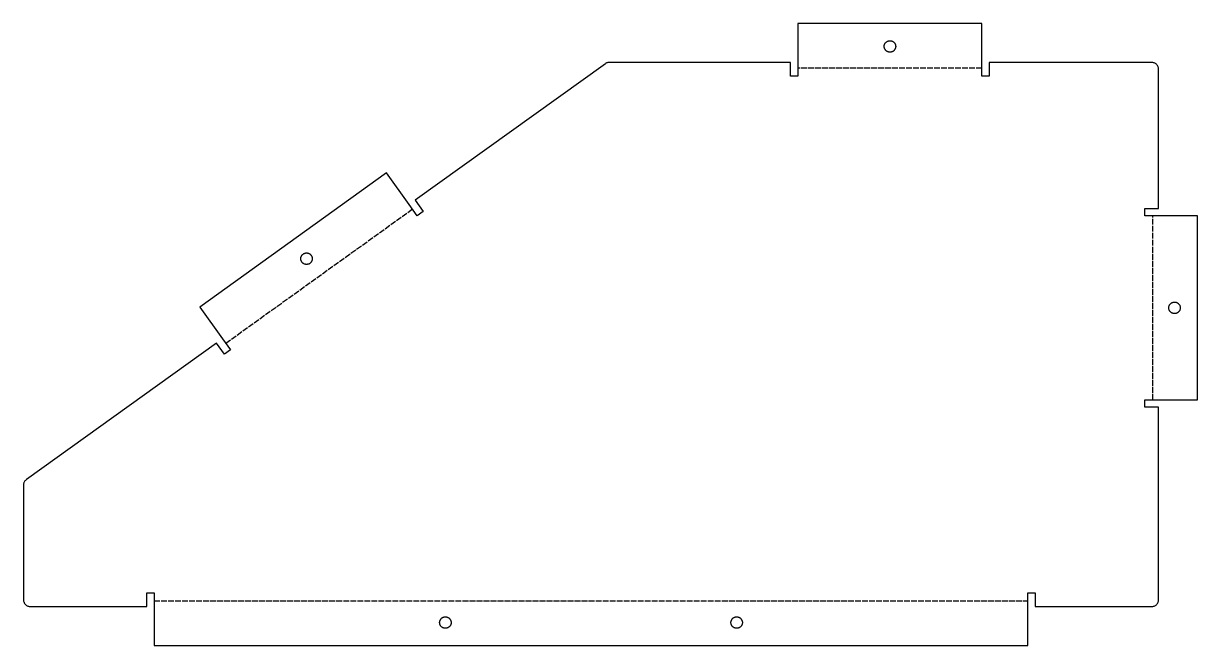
# Model space of a CAD drawing. Header units: millimetres. Extents: x 0 to 255, y 0 to 135.
import ezdxf

# ---------------------------------------------------------------- set-up
doc = ezdxf.new("R2010")
doc.units = ezdxf.units.MM
doc.linetypes.add('DASHED', pattern=[1.524, 1.27, -0.254])

msp = doc.modelspace()

# ---------------------------------------------------------------- linework, layer by layer
at = {"linetype": 'DASHED'}
for p, q in [((208.3998, 125.6104), (168.3998, 125.6104)), ((84.6113, 94.9121), (44.0105, 65.7303)), ((245.5365, 53.4737), (245.5365, 93.4737)), ((28.3998, 9.7369), (218.3998, 9.7369))]:
    msp.add_line(p, q, dxfattribs=at)
for points in [[(218.3998, 8.4637), (218.3998, 8.4737), (218.3998, 11.4709), (220, 11.4709), (220, 8.4737), (245.2996, 8.4737), (245.4466, 8.481), (245.5922, 8.5026), (245.735, 8.5383), (245.8736, 8.5879), (246.0067, 8.6509), (246.133, 8.7265), (246.2512, 8.8142), (246.3603, 8.9131), (246.4591, 9.0222), (246.5468, 9.1404), (246.6225, 9.2666), (246.6854, 9.3997), (246.735, 9.5383), (246.7708, 9.6811), (246.7924, 9.8267), (246.7996, 9.9737), (246.7996, 51.8735), (243.8024, 51.8735), (243.8024, 53.4737), (246.7996, 53.4737), (246.8096, 53.4737), (255.2733, 53.4737), (255.2733, 93.4737), (246.8096, 93.4737), (246.7996, 93.4737), (243.8024, 93.4737), (243.8024, 95.0739), (246.7996, 95.0739), (246.7996, 125.3735), (246.7924, 125.5206), (246.7708, 125.6662), (246.735, 125.809), (246.6854, 125.9476), (246.6225, 126.0806), (246.5468, 126.2069), (246.4591, 126.3251), (246.3603, 126.4342), (246.2512, 126.5331), (246.133, 126.6207), (246.0067, 126.6964), (245.8736, 126.7594), (245.735, 126.809), (245.5922, 126.8447), (245.4466, 126.8663), (245.2996, 126.8735), (210, 126.8735), (210, 123.8763), (208.3998, 123.8763), (208.3998, 126.8735), (208.3998, 126.8835), (208.3998, 135.3473), (168.3998, 135.3473), (168.3998, 126.8835), (168.3998, 126.8735), (168.3998, 123.8763), (166.7996, 123.8763), (166.7996, 126.8735), (127.3984, 126.8735), (127.2428, 126.8655), (127.089, 126.8413), (126.9385, 126.8013), (126.7929, 126.7459), (126.6539, 126.6758), (126.5229, 126.5916), (85.1735, 96.8717), (86.9228, 94.4379), (85.6234, 93.504), (83.8683, 95.9459), (83.8683, 95.9459), (78.9285, 102.8186), (38.3278, 73.6368), (43.2733, 66.7559), (45.0226, 64.3222), (43.7232, 63.3882), (41.9739, 65.822), (0.6245, 36.1021), (0.5132, 36.0138), (0.4108, 35.9154), (0.3181, 35.8077), (0.236, 35.6917), (0.1652, 35.5685), (0.1065, 35.4391), (0.0602, 35.3048), (0.0269, 35.1667), (0.0067, 35.026), (0, 34.8841), (0, 9.9737), (0.0072, 9.8267), (0.0288, 9.6811), (0.0646, 9.5383), (0.1142, 9.3997), (0.1771, 9.2666), (0.2528, 9.1404), (0.3405, 9.0222), (0.4393, 8.9131), (0.5484, 8.8142), (0.6666, 8.7265), (0.7929, 8.6509), (0.926, 8.5879), (1.0646, 8.5383), (1.2074, 8.5026), (1.353, 8.481), (1.5, 8.4737), (26.7996, 8.4737), (26.7996, 11.4709), (28.3998, 11.4709), (28.3998, 8.4737), (28.3998, 8.4637), (28.3998, 0), (218.3998, 0)], [(187.1605, 130.1841), (187.1525, 130.2655), (187.1498, 130.3473), (187.1525, 130.429), (187.1605, 130.5104), (187.1738, 130.5912), (187.1924, 130.6708), (187.2161, 130.7491), (187.245, 130.8256), (187.2787, 130.9002), (187.3173, 130.9723), (187.3605, 131.0418), (187.4081, 131.1082), (187.46, 131.1715), (187.5159, 131.2312), (187.5756, 131.2871), (187.6388, 131.339), (187.7053, 131.3866), (187.7748, 131.4298), (187.8469, 131.4684), (187.9214, 131.5021), (187.998, 131.531), (188.0763, 131.5547), (188.1559, 131.5733), (188.2366, 131.5866), (188.318, 131.5946), (188.3998, 131.5973), (188.4816, 131.5946), (188.563, 131.5866), (188.6437, 131.5733), (188.7233, 131.5547), (188.8016, 131.531), (188.8782, 131.5021), (188.9527, 131.4684), (189.0248, 131.4298), (189.0943, 131.3866), (189.1608, 131.339), (189.224, 131.2871), (189.2837, 131.2312), (189.3396, 131.1715), (189.3915, 131.1082), (189.4391, 131.0418), (189.4823, 130.9723), (189.5209, 130.9002), (189.5546, 130.8256), (189.5835, 130.7491), (189.6072, 130.6708), (189.6258, 130.5912), (189.6391, 130.5104), (189.6471, 130.429), (189.6498, 130.3473), (189.6471, 130.2655), (189.6391, 130.1841), (189.6258, 130.1034), (189.6072, 130.0238), (189.5835, 129.9455), (189.5546, 129.8689), (189.5209, 129.7944), (189.4823, 129.7223), (189.4391, 129.6528), (189.3915, 129.5863), (189.3396, 129.5231), (189.2837, 129.4634), (189.224, 129.4075), (189.1608, 129.3556), (189.0943, 129.308), (189.0248, 129.2648), (188.9527, 129.2262), (188.8782, 129.1924), (188.8016, 129.1636), (188.7233, 129.1399), (188.6437, 129.1213), (188.563, 129.108), (188.4816, 129.1), (188.3998, 129.0973), (188.318, 129.1), (188.2366, 129.108), (188.1559, 129.1213), (188.0763, 129.1399), (187.998, 129.1636), (187.9214, 129.1924), (187.8469, 129.2262), (187.7748, 129.2648), (187.7053, 129.308), (187.6388, 129.3556), (187.5756, 129.4075), (187.5159, 129.4634), (187.46, 129.5231), (187.4081, 129.5863), (187.3605, 129.6528), (187.3173, 129.7223), (187.2787, 129.7944), (187.245, 129.8689), (187.2161, 129.9455), (187.1924, 130.0238), (187.1738, 130.1034)], [(60.3203, 83.9237), (60.307, 84.0044), (60.299, 84.0858), (60.2963, 84.1676), (60.299, 84.2493), (60.307, 84.3307), (60.3203, 84.4114), (60.3389, 84.4911), (60.3627, 84.5694), (60.3915, 84.6459), (60.4252, 84.7204), (60.4638, 84.7926), (60.507, 84.862), (60.5546, 84.9285), (60.6065, 84.9918), (60.6624, 85.0515), (60.7221, 85.1074), (60.7854, 85.1593), (60.8519, 85.2069), (60.9213, 85.2501), (60.9935, 85.2887), (61.068, 85.3224), (61.1445, 85.3512), (61.2228, 85.375), (61.3025, 85.3936), (61.3832, 85.4069), (61.4646, 85.4149), (61.5463, 85.4176), (61.6281, 85.4149), (61.7095, 85.4069), (61.7902, 85.3936), (61.8698, 85.375), (61.9481, 85.3512), (62.0247, 85.3224), (62.0992, 85.2887), (62.1713, 85.2501), (62.2408, 85.2069), (62.3073, 85.1593), (62.3705, 85.1074), (62.4302, 85.0515), (62.4861, 84.9918), (62.538, 84.9285), (62.5857, 84.862), (62.6289, 84.7926), (62.6674, 84.7204), (62.7012, 84.6459), (62.73, 84.5694), (62.7537, 84.4911), (62.7723, 84.4114), (62.7856, 84.3307), (62.7936, 84.2493), (62.7963, 84.1676), (62.7936, 84.0858), (62.7856, 84.0044), (62.7723, 83.9237), (62.7537, 83.8441), (62.73, 83.7658), (62.7012, 83.6892), (62.6674, 83.6147), (62.6289, 83.5426), (62.5857, 83.4731), (62.538, 83.4066), (62.4861, 83.3434), (62.4302, 83.2837), (62.3705, 83.2278), (62.3073, 83.1759), (62.2408, 83.1282), (62.1713, 83.0851), (62.0992, 83.0465), (62.0247, 83.0127), (61.9481, 82.9839), (61.8698, 82.9602), (61.7902, 82.9416), (61.7095, 82.9283), (61.6281, 82.9203), (61.5463, 82.9176), (61.4646, 82.9203), (61.3832, 82.9283), (61.3025, 82.9416), (61.2228, 82.9602), (61.1445, 82.9839), (61.068, 83.0127), (60.9935, 83.0465), (60.9213, 83.0851), (60.8519, 83.1282), (60.7854, 83.1759), (60.7221, 83.2278), (60.6624, 83.2837), (60.6065, 83.3434), (60.5546, 83.4066), (60.507, 83.4731), (60.4638, 83.5426), (60.4252, 83.6147), (60.3915, 83.6892), (60.3627, 83.7658), (60.3389, 83.8441)], [(249.0474, 73.2299), (249.034, 73.3106), (249.026, 73.392), (249.0233, 73.4737), (249.026, 73.5555), (249.034, 73.6369), (249.0474, 73.7176), (249.0659, 73.7973), (249.0897, 73.8755), (249.1185, 73.9521), (249.1523, 74.0266), (249.1908, 74.0987), (249.234, 74.1682), (249.2817, 74.2347), (249.3335, 74.2979), (249.3895, 74.3576), (249.4492, 74.4135), (249.5124, 74.4654), (249.5789, 74.5131), (249.6483, 74.5563), (249.7205, 74.5948), (249.795, 74.6286), (249.8715, 74.6574), (249.9498, 74.6812), (250.0295, 74.6997), (250.1102, 74.7131), (250.1916, 74.7211), (250.2733, 74.7237), (250.3551, 74.7211), (250.4365, 74.7131), (250.5172, 74.6997), (250.5969, 74.6812), (250.6751, 74.6574), (250.7517, 74.6286), (250.8262, 74.5948), (250.8983, 74.5563), (250.9678, 74.5131), (251.0343, 74.4654), (251.0975, 74.4135), (251.1572, 74.3576), (251.2131, 74.2979), (251.265, 74.2347), (251.3127, 74.1682), (251.3559, 74.0987), (251.3944, 74.0266), (251.4282, 73.9521), (251.457, 73.8755), (251.4808, 73.7973), (251.4993, 73.7176), (251.5127, 73.6369), (251.5207, 73.5555), (251.5233, 73.4737), (251.5207, 73.392), (251.5127, 73.3106), (251.4993, 73.2299), (251.4808, 73.1502), (251.457, 73.0719), (251.4282, 72.9954), (251.3944, 72.9209), (251.3559, 72.8487), (251.3127, 72.7793), (251.265, 72.7128), (251.2131, 72.6496), (251.1572, 72.5899), (251.0975, 72.5339), (251.0343, 72.4821), (250.9678, 72.4344), (250.8983, 72.3912), (250.8262, 72.3527), (250.7517, 72.3189), (250.6751, 72.2901), (250.5969, 72.2663), (250.5172, 72.2478), (250.4365, 72.2344), (250.3551, 72.2264), (250.2733, 72.2237), (250.1916, 72.2264), (250.1102, 72.2344), (250.0295, 72.2478), (249.9498, 72.2663), (249.8715, 72.2901), (249.795, 72.3189), (249.7205, 72.3527), (249.6483, 72.3912), (249.5789, 72.4344), (249.5124, 72.4821), (249.4492, 72.5339), (249.3895, 72.5899), (249.3335, 72.6496), (249.2817, 72.7128), (249.234, 72.7793), (249.1908, 72.8487), (249.1523, 72.9209), (249.1185, 72.9954), (249.0897, 73.0719), (249.0659, 73.1502)], [(90.5072, 4.7561), (90.4938, 4.8368), (90.4858, 4.9182), (90.4831, 5), (90.4858, 5.0818), (90.4938, 5.1632), (90.5072, 5.2439), (90.5257, 5.3235), (90.5495, 5.4018), (90.5783, 5.4784), (90.612, 5.5529), (90.6506, 5.625), (90.6938, 5.6945), (90.7414, 5.761), (90.7933, 5.8242), (90.8492, 5.8839), (90.909, 5.9398), (90.9722, 5.9917), (91.0387, 6.0393), (91.1081, 6.0825), (91.1803, 6.1211), (91.2548, 6.1548), (91.3313, 6.1837), (91.4096, 6.2074), (91.4893, 6.226), (91.57, 6.2393), (91.6514, 6.2473), (91.7331, 6.25), (91.8149, 6.2473), (91.8963, 6.2393), (91.977, 6.226), (92.0567, 6.2074), (92.1349, 6.1837), (92.2115, 6.1548), (92.286, 6.1211), (92.3581, 6.0825), (92.4276, 6.0393), (92.4941, 5.9917), (92.5573, 5.9398), (92.617, 5.8839), (92.6729, 5.8242), (92.7248, 5.761), (92.7725, 5.6945), (92.8157, 5.625), (92.8542, 5.5529), (92.888, 5.4784), (92.9168, 5.4018), (92.9405, 5.3235), (92.9591, 5.2439), (92.9724, 5.1632), (92.9805, 5.0818), (92.9831, 5), (92.9805, 4.9182), (92.9724, 4.8368), (92.9591, 4.7561), (92.9405, 4.6765), (92.9168, 4.5982), (92.888, 4.5216), (92.8542, 4.4471), (92.8157, 4.375), (92.7725, 4.3055), (92.7248, 4.239), (92.6729, 4.1758), (92.617, 4.1161), (92.5573, 4.0602), (92.4941, 4.0083), (92.4276, 3.9607), (92.3581, 3.9175), (92.286, 3.8789), (92.2115, 3.8452), (92.1349, 3.8163), (92.0567, 3.7926), (91.977, 3.774), (91.8963, 3.7607), (91.8149, 3.7527), (91.7331, 3.75), (91.6514, 3.7527), (91.57, 3.7607), (91.4893, 3.774), (91.4096, 3.7926), (91.3313, 3.8163), (91.2548, 3.8452), (91.1803, 3.8789), (91.1081, 3.9175), (91.0387, 3.9607), (90.9722, 4.0083), (90.909, 4.0602), (90.8492, 4.1161), (90.7933, 4.1758), (90.7414, 4.239), (90.6938, 4.3055), (90.6506, 4.375), (90.612, 4.4471), (90.5783, 4.5216), (90.5495, 4.5982), (90.5257, 4.6765)], [(153.8405, 4.7561), (153.8272, 4.8368), (153.8191, 4.9182), (153.8165, 5), (153.8191, 5.0818), (153.8272, 5.1632), (153.8405, 5.2439), (153.8591, 5.3235), (153.8828, 5.4018), (153.9116, 5.4784), (153.9454, 5.5529), (153.9839, 5.625), (154.0271, 5.6945), (154.0748, 5.761), (154.1267, 5.8242), (154.1826, 5.8839), (154.2423, 5.9398), (154.3055, 5.9917), (154.372, 6.0393), (154.4415, 6.0825), (154.5136, 6.1211), (154.5881, 6.1548), (154.6647, 6.1837), (154.7429, 6.2074), (154.8226, 6.226), (154.9033, 6.2393), (154.9847, 6.2473), (155.0665, 6.25), (155.1482, 6.2473), (155.2296, 6.2393), (155.3103, 6.226), (155.39, 6.2074), (155.4683, 6.1837), (155.5448, 6.1548), (155.6193, 6.1211), (155.6915, 6.0825), (155.7609, 6.0393), (155.8274, 5.9917), (155.8906, 5.9398), (155.9504, 5.8839), (156.0063, 5.8242), (156.0582, 5.761), (156.1058, 5.6945), (156.149, 5.625), (156.1876, 5.5529), (156.2213, 5.4784), (156.2501, 5.4018), (156.2739, 5.3235), (156.2924, 5.2439), (156.3058, 5.1632), (156.3138, 5.0818), (156.3165, 5), (156.3138, 4.9182), (156.3058, 4.8368), (156.2924, 4.7561), (156.2739, 4.6765), (156.2501, 4.5982), (156.2213, 4.5216), (156.1876, 4.4471), (156.149, 4.375), (156.1058, 4.3055), (156.0582, 4.239), (156.0063, 4.1758), (155.9504, 4.1161), (155.8906, 4.0602), (155.8274, 4.0083), (155.7609, 3.9607), (155.6915, 3.9175), (155.6193, 3.8789), (155.5448, 3.8452), (155.4683, 3.8163), (155.39, 3.7926), (155.3103, 3.774), (155.2296, 3.7607), (155.1482, 3.7527), (155.0665, 3.75), (154.9847, 3.7527), (154.9033, 3.7607), (154.8226, 3.774), (154.7429, 3.7926), (154.6647, 3.8163), (154.5881, 3.8452), (154.5136, 3.8789), (154.4415, 3.9175), (154.372, 3.9607), (154.3055, 4.0083), (154.2423, 4.0602), (154.1826, 4.1161), (154.1267, 4.1758), (154.0748, 4.239), (154.0271, 4.3055), (153.9839, 4.375), (153.9454, 4.4471), (153.9116, 4.5216), (153.8828, 4.5982), (153.8591, 4.6765)]]:
    msp.add_lwpolyline(points, close=True)

doc.saveas('drawing.dxf')
